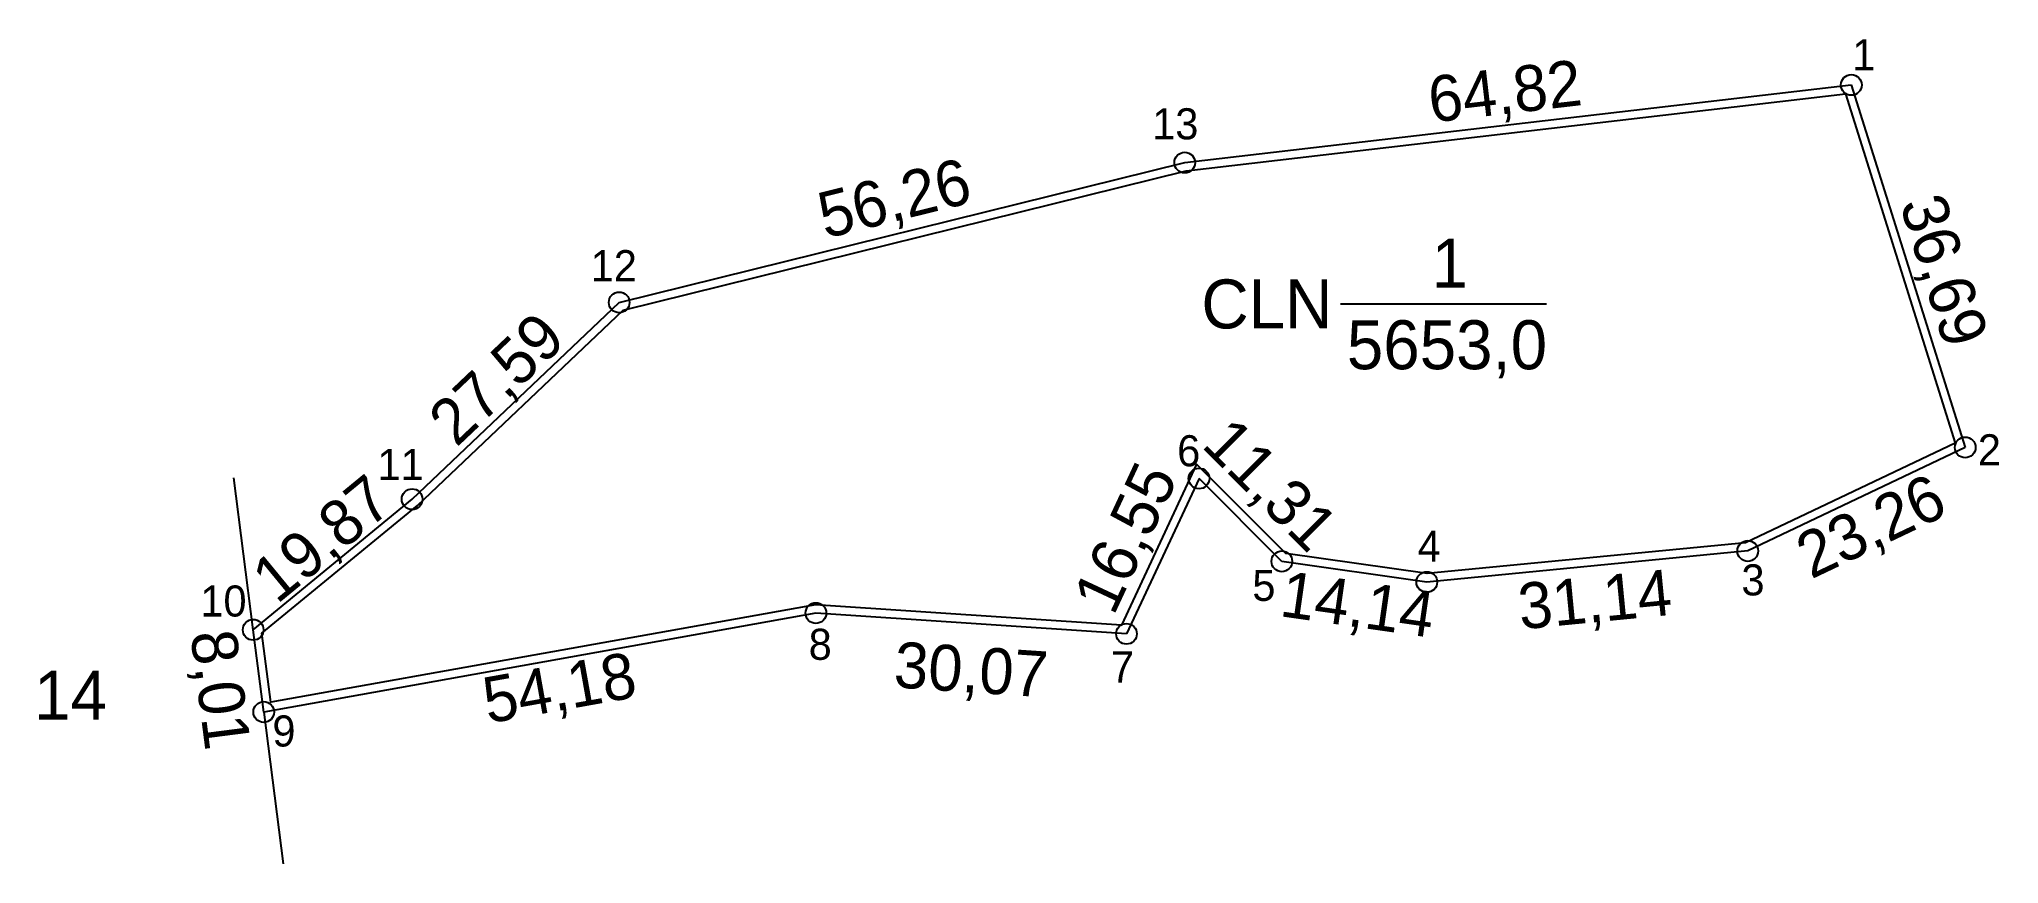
# Model space of a CAD drawing. Extents: x 553409 to 553598, y 1841143 to 1841222.
import ezdxf

# ---------------------------------------------------------------- set-up
doc = ezdxf.new("R2010")
doc.units = 0
for name, color, linetype in [('CanhThua', 7, 'Continuous'), ('ChieuDaiCanhThua', 7, 'Continuous'), ('Level 2', 7, 'Continuous'), ('MocDinhThua', 7, 'Continuous'), ('NhanDiaChinhThua', 7, 'Continuous'), ('NhanTuCan', 7, 'Continuous'), ('RauThua', 7, 'Continuous'), ('SoHieuDinhThua', 7, 'Continuous')]:
    doc.layers.add(name, color=color, linetype=linetype)

msp = doc.modelspace()

# ---------------------------------------------------------------- linework, layer by layer
at = {"layer": 'CanhThua'}
for p, q in [((553519.62, 1841210.5), (553584, 1841218)), ((553584, 1841218), (553595, 1841183)), ((553465, 1841197), (553519.62, 1841210.5)), ((553445, 1841178), (553465, 1841197)), ((553595, 1841183), (553574, 1841173)), ((553521, 1841180), (553514, 1841165)), ((553529, 1841172), (553521, 1841180)), ((553429.65, 1841165.39), (553445, 1841178)), ((553574, 1841173), (553543, 1841170)), ((553543, 1841170), (553529, 1841172)), ((553484, 1841167), (553430.67, 1841157.45)), ((553514, 1841165), (553484, 1841167)), ((553430.67, 1841157.45), (553429.65, 1841165.39))]:
    msp.add_line(p, q, dxfattribs=at)
at = {"layer": 'Level 2'}
msp.add_lwpolyline([(553594.03, 1841183.42), (553573.78, 1841173.78), (553543.02, 1841170.81), (553529.38, 1841172.75), (553520.76, 1841181.37), (553513.51, 1841165.83), (553483.96, 1841167.8), (553431.36, 1841158.39), (553430.5, 1841165.05), (553445.53, 1841177.4), (553465.4, 1841196.27), (553519.76, 1841209.71), (553583.44, 1841217.13)], close=True, dxfattribs=at)
at = {"layer": 'MocDinhThua'}
for centre in [(553584, 1841218), (553519.62, 1841210.5), (553465, 1841197), (553595, 1841183), (553521, 1841180), (553445, 1841178), (553529, 1841172), (553574, 1841173), (553543, 1841170), (553484, 1841167), (553429.65, 1841165.39), (553514, 1841165), (553430.67, 1841157.45)]:
    msp.add_circle(centre, 1, dxfattribs=at)
at = {"layer": 'NhanDiaChinhThua'}
msp.add_line((553534.68, 1841196.85), (553554.56, 1841196.85), dxfattribs=at)
at = {"layer": 'RauThua'}
for p, q in [((553429.65, 1841165.39), (553427.77, 1841180.05)), ((553430.67, 1841157.45), (553432.55, 1841142.79))]:
    msp.add_line(p, q, dxfattribs=at)

# ---------------------------------------------------------------- texts
at = {"layer": 'ChieuDaiCanhThua'}
for s, rotation, p in [('64,82', 6.6448, (553543.42, 1841214.36)), ('56,26', 13.8831, (553484.89, 1841203.15)), ('36,69', 287.4472, (553588.65, 1841206.53)), ('27,59', 43.5312, (553449.28, 1841182.95)), ('11,31', 315, (553521.13, 1841183.11)), ('19,87', 39.403, (553431.94, 1841167.8)), ('16,55', 64.9831, (553512.74, 1841166.65)), ('23,26', 25.4633, (553580.12, 1841170.24)), ('14,14', 351.8699, (553528.68, 1841166.72)), ('31,14', 5.5275, (553552.05, 1841165.42)), ('8,01', 277.3203, (553423.58, 1841165.06)), ('54,18', 10.1526, (553452.31, 1841156.33)), ('30,07', 356.1859, (553491.44, 1841159.84))]:
    msp.add_text(s, height=4.433, rotation=rotation, dxfattribs=at).set_placement(p)
at = {"layer": 'NhanDiaChinhThua'}
for s, height, p in [('1', 4.73, (553543.46, 1841198.43)), ('CLN', 4.729, (553521.23, 1841194.49)), ('5653,0', 4.729, (553535.28, 1841190.55))]:
    msp.add_text(s, height=height, dxfattribs=at).set_placement(p)
at = {"layer": 'NhanTuCan'}
msp.add_text('14', height=4.729, dxfattribs=at).set_placement((553408.5, 1841156.7))
at = {"layer": 'SoHieuDinhThua'}
for s, p in [('1', (553584.09, 1841219.42)), ('13', (553516.48, 1841212.75)), ('12', (553462.25, 1841199.05)), ('6', (553518.89, 1841181.18)), ('2', (553596.22, 1841181.27)), ('11', (553441.66, 1841179.86)), ('4', (553542.11, 1841171.97)), ('5', (553526.15, 1841168.18)), ('3', (553573.39, 1841168.71)), ('10', (553424.55, 1841166.67)), ('8', (553483.3, 1841162.49)), ('7', (553512.49, 1841160.3)), ('9', (553431.51, 1841154.12))]:
    msp.add_text(s, height=3, dxfattribs=at).set_placement(p)

doc.saveas('drawing.dxf')
